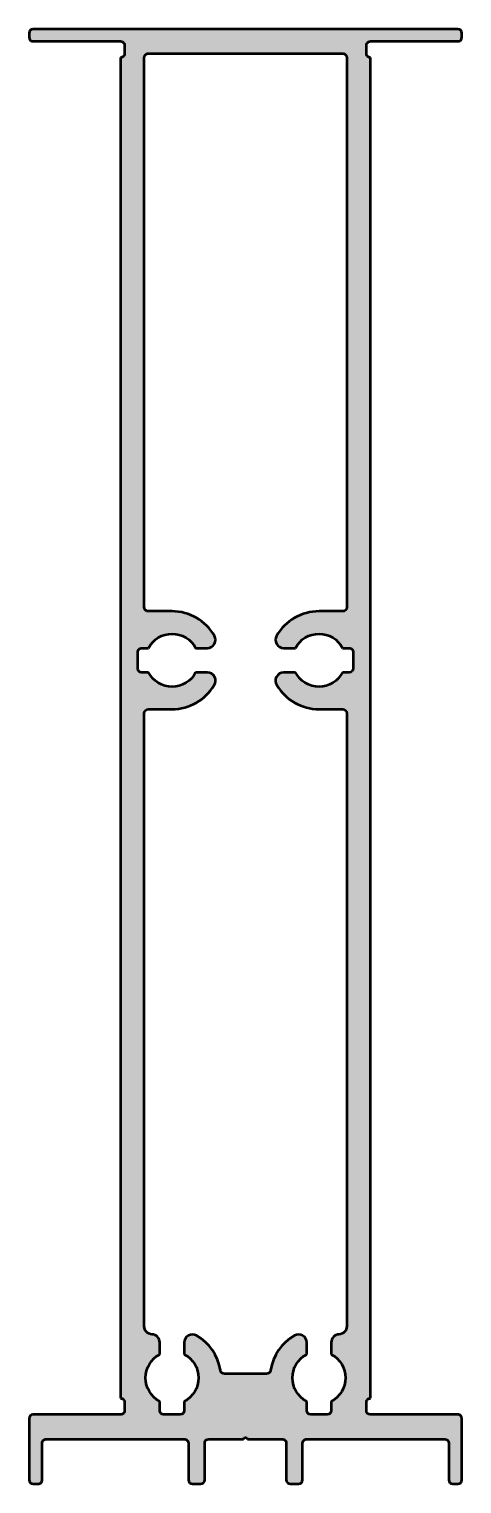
# Model space of a CAD drawing. Extents: x 0 to 53, y 0 to 178.
import ezdxf

# ---------------------------------------------------------------- set-up
doc = ezdxf.new("R2010")
doc.units = 0
doc.layers.add('0S-Alu contour', color=7, linetype='Continuous', lineweight=50)
doc.layers.add('0S-Alu hatch', color=252, linetype='Continuous', lineweight=25)

# ---------------------------------------------------------------- blocks, each defined once
blk = doc.blocks.new('324350__F47B8503_C1D9_46D0_BCF0_F6DFC95B3293_')
at = {"layer": '0S-Alu hatch'}
h = blk.add_hatch(color=256, dxfattribs=at)
edge = h.paths.add_edge_path()
edge.add_arc((0.5000000022480402, 177.8999938964844), 0.5000000000000285, 90.00000000000078, 180)
edge.add_line((2.2480118e-09, 177.8999938964844), (2.2480187e-09, 177.3999898964843))
edge.add_arc((0.5000000022480072, 177.3999898964843), 0.4999999999999885, 180, 269.9999999999994)
edge.add_line((0.5000000022480017, 176.8999898964844), (11.20000100224804, 176.8999898964844))
edge.add_ellipse((11.20000100224805, 176.3999898964844), major_axis=(-0.4999999999999716, 0), ratio=1, start_angle=180, end_angle=270.0000000000004, ccw=False)
edge.add_line((11.70000100224801, 176.3999898964844), (11.70000100224801, 175.3999898964844))
edge.add_ellipse((11.20000100224802, 175.3999898964844), major_axis=(-0.4999999999999965, 0), ratio=1, start_angle=89.9999999999996, end_angle=180, ccw=False)
edge.add_line((11.20000100224801, 174.8999898964844), (11.20000100224801, 10.50000002218854))
edge.add_ellipse((11.20000100224804, 10.00000002218857), major_axis=(-0.4999999999999716, 0), ratio=1, start_angle=180, end_angle=270.00000000000324, ccw=False)
edge.add_line((11.70000100224801, 10.00000002218856), (11.70000100224801, 9.000000022188564))
edge.add_ellipse((11.20000100224802, 9.000000022188566), major_axis=(-0.4999999999999965, 0), ratio=1, start_angle=89.99999999999977, end_angle=180, ccw=False)
edge.add_line((11.20000100224802, 8.50000002218857), (0.5000000022480134, 8.50000002218857))
edge.add_arc((0.5000000022480151, 8.00000002218857), 0.5, 90.00000000000018, 180)
edge.add_line((2.2480151e-09, 8.00000002218857), (2.2480151e-09, 0.5000000221885728))
edge.add_arc((0.500000002248015, 0.5000000221885726), 0.4999999999999999, 180, 270)
edge.add_line((0.5000000022480148, 2.21885728e-08), (1.099998002248015, 2.21885728e-08))
edge.add_arc((1.099998002248016, 0.500000022188572), 0.4999999999999992, 269.9999999999999, 360)
edge.add_line((1.599998002248015, 0.500000022188572), (1.599998002248015, 5.000000022188575))
edge.add_ellipse((2.099998002248014, 5.000000022188573), major_axis=(-0.4999999999999999, 0), ratio=1, start_angle=269.99999999999983, end_angle=360, ccw=False)
edge.add_line((2.099998002248016, 5.500000022188573), (19.00000000224801, 5.500000022188571))
edge.add_ellipse((19.00000000224801, 5.000000022188572), major_axis=(-0.4999999999999992, 0), ratio=1, start_angle=180, end_angle=270.0000000000004, ccw=False)
edge.add_line((19.50000000224801, 5.000000022188571), (19.50000000224801, 0.5000000221885728))
edge.add_arc((20.00000000224801, 0.5000000221885728), 0.5, 180, 270)
edge.add_line((20.00000000224801, 2.21885728e-08), (21.00000000224802, 2.21885728e-08))
edge.add_arc((21.00000000224802, 0.500000022188573), 0.5000000000000002, 270, 360)
edge.add_line((21.50000000224801, 0.500000022188573), (21.50000000224802, 5.000000022188569))
edge.add_ellipse((22.00000000224803, 5.000000022188568), major_axis=(-0.5000000000000071, 0), ratio=1, start_angle=270.0000000000008, end_angle=360, ccw=False)
edge.add_line((22.00000000224802, 5.500000022188573), (26.2515292096921, 5.500000022188585))
edge.add_ellipse((26.50099200224799, 5.447618559482146), major_axis=(-0.2549029276117714, 0), ratio=1, start_angle=191.8585200334147, end_angle=348.14147996658244, ccw=False)
edge.add_line((26.75045479480389, 5.500000022188573), (31.00000000224802, 5.500000022188573))
edge.add_ellipse((31.00000000224803, 5.000000022188572), major_axis=(-0.5000000000000009, 0), ratio=1, start_angle=180, end_angle=270.0000000000004, ccw=False)
edge.add_line((31.50000000224803, 5.000000022188572), (31.50000000224802, 0.5000000221885692))
edge.add_arc((32.00000000224802, 0.5000000221885692), 0.4999999999999965, 180, 270)
edge.add_line((32.00000000224802, 2.21885728e-08), (33.00000000224802, 2.21885728e-08))
edge.add_arc((33.00000000224802, 0.500000022188572), 0.4999999999999992, 270, 360)
edge.add_line((33.50000000224802, 0.5000000221885693), (33.50000000224802, 5.000000022188572))
edge.add_ellipse((34.00000000224801, 5.000000022188578), major_axis=(-0.4999999999999929, 0), ratio=1, start_angle=269.9999999999992, end_angle=360, ccw=False)
edge.add_line((34.00000000224802, 5.500000022188573), (50.90000200224801, 5.500000022188569))
edge.add_ellipse((50.90000200224801, 5.000000022188572), major_axis=(-0.4999999999999965, 0), ratio=1, start_angle=180, end_angle=270, ccw=False)
edge.add_line((51.400002002248, 5.000000022188567), (51.400002002248, 0.5000000221885692))
edge.add_arc((51.90000200224801, 0.5000000221885724), 0.5, 180, 270)
edge.add_line((51.90000200224801, 2.21885724e-08), (52.50000000224801, 2.21885728e-08))
edge.add_arc((52.50000000224801, 0.5000000221885721), 0.4999999999999993, 270, 360)
edge.add_line((53.00000000224802, 0.5000000221885703), (53.00000000224802, 8.000000022188578))
edge.add_arc((52.50000000224801, 8.000000022188573), 0.5, 0, 90.00000000000081)
edge.add_line((52.50000000224801, 8.500000022188573), (41.799999002248, 8.50000002218857))
edge.add_ellipse((41.79999900224802, 9.000000022188559), major_axis=(-0.4999999999999894, 0), ratio=1, start_angle=0, end_angle=89.9999999999983, ccw=False)
edge.add_line((41.29999900224802, 9.000000022188566), (41.29999900224802, 9.999996022188563))
edge.add_ellipse((41.79999900224802, 9.99999602218856), major_axis=(-0.5, 0), ratio=1, start_angle=269.9999999999992, end_angle=360, ccw=False)
edge.add_line((41.79999900224802, 10.49999602218856), (41.79999900224802, 174.8999938964844))
edge.add_ellipse((41.799999002248, 175.3999938964844), major_axis=(-0.5, 0), ratio=1, start_angle=0, end_angle=90.00000000000239, ccw=False)
edge.add_line((41.29999900224801, 175.3999938964844), (41.29999900224802, 176.3999898964843))
edge.add_ellipse((41.799999002248, 176.3999898964844), major_axis=(-0.4999999999999929, 0), ratio=1, start_angle=269.99999999999756, end_angle=360, ccw=False)
edge.add_line((41.79999900224802, 176.8999898964844), (52.50000000224803, 176.8999898964844))
edge.add_arc((52.50000000224801, 177.3999898964843), 0.5, 270.0000000000017, 360)
edge.add_line((53.00000000224802, 177.3999898964843), (53.00000000224802, 177.8999938964844))
edge.add_arc((52.50000000224798, 177.8999938964843), 0.5000000000000285, 0, 90)
edge.add_line((52.50000000224798, 178.3999938964844), (0.5000000022480365, 178.3999938964844))
edge = h.paths.add_edge_path()
edge.add_ellipse((14.59974470223167, 174.9002476683738), major_axis=(-0.4997462925434461, 0), ratio=1, start_angle=-90.02909488087619, end_angle=0.029094880866580297, ccw=False)
edge.add_line((14.59999847412113, 175.3999938964844), (38.40000152587892, 175.3999938964844))
edge.add_ellipse((38.40025696672015, 174.9002493373257), major_axis=(-0.4997446244421277, 0), ratio=1, start_angle=179.9707136764626, end_angle=270.02928632353246, ccw=False)
edge.add_line((38.90000152587891, 174.8999938964844), (38.90335435246084, 107.5022467091986))
edge.add_ellipse((38.403352826582, 107.5022467091986), major_axis=(-0.5000015258788367, 0), ratio=1, start_angle=90.0000000000008, end_angle=180, ccw=False)
edge.add_line((38.40335282658201, 107.0022451833198), (35.50287683334528, 107.0022451833198))
edge.add_arc((35.50236082658209, 101.0022452055083), 6.000000000000065, 89.99507249837201, 150)
edge.add_arc((31.17223380765982, 103.5022452055083), 0.9999999999999825, 150.0000000000003, 269.9999999999994)
edge.add_line((31.17223380765981, 102.5022452055084), (32.61922017791433, 102.5022452055084))
edge.add_ellipse((35.50236082658203, 101.0022452055084), major_axis=(-3.249999999999999, 0), ratio=1, start_angle=207.4864262503813, end_angle=332.51357374961873, ccw=False)
edge.add_line((38.38550147524973, 102.5022452055084), (39.20236082658201, 102.5022452055084))
edge.add_ellipse((39.20236082658202, 102.0022452055084), major_axis=(-0.5, 0), ratio=1, start_angle=180, end_angle=270.0000000000008, ccw=False)
edge.add_line((39.70236082658202, 102.0022452055084), (39.70236082658202, 100.0022452055084))
edge.add_ellipse((39.20236082658201, 100.0022452055084), major_axis=(-0.5000000000000142, 0), ratio=1, start_angle=90.00000000000159, end_angle=180, ccw=False)
edge.add_line((39.20236082658203, 99.5022452055084), (38.38550147524973, 99.5022452055084))
edge.add_ellipse((35.50236082658203, 101.0022452055084), major_axis=(-3.249999999999999, 0), ratio=1, start_angle=27.486426250381328, end_angle=152.5135737496188, ccw=False)
edge.add_line((32.61922017791433, 99.5022452055084), (31.16909720356111, 99.5022452055084))
edge.add_arc((31.16909720356112, 98.50224520550837), 1, 90.00000000000018, 214.6089615393729)
edge.add_arc((35.50236082658209, 101.0022452055084), 6.000000000000086, 210.7523775249015, 270.0049275016281)
edge.add_line((35.5028768333453, 95.00224522769697), (38.40335482658196, 95.00224522769697))
edge.add_ellipse((38.40335482658195, 94.50224522769695), major_axis=(-0.5000000000000142, 0), ratio=1, start_angle=180, end_angle=269.9999999999984, ccw=False)
edge.add_line((38.90335482658196, 94.50224522769692), (38.90000200000002, 19.32872880330853))
edge.add_ellipse((37.9020872270814, 19.32872880330854), major_axis=(-0.9979147729186195, 0), ratio=1, start_angle=92.83753003837109, end_angle=180, ccw=False)
edge.add_arc((38.00099199999998, 17.3332636230209), 0.9999999999999944, 92.83753003837205, 180)
edge.add_line((37.00099199999999, 17.3332636230209), (37.00099199999997, 15.8831406486677))
edge.add_ellipse((35.50099199999997, 13), major_axis=(-3.250000000000002, 0), ratio=1, start_angle=117.4864262503813, end_angle=242.5135737496187, ccw=False)
edge.add_line((37.00099199999997, 10.11685935133229), (37.00099199999995, 9.00000099999999))
edge.add_ellipse((36.50099199999997, 9.000000999999976), major_axis=(-0.4999999999999858, 0), ratio=1, start_angle=90.00000000000239, end_angle=180, ccw=False)
edge.add_line((36.50099199999999, 8.500000999999996), (34.50099199999999, 8.500000999999996))
edge.add_ellipse((34.50099199999999, 9.000001000000008), major_axis=(-0.5000000000000125, 0), ratio=1, start_angle=0, end_angle=90, ccw=False)
edge.add_line((34.00099199999998, 9.000001000000006), (34.00099199999998, 10.1168593513323))
edge.add_ellipse((35.50099199999996, 13), major_axis=(-3.249999999999994, 0), ratio=1, start_angle=-62.5135737496189, end_angle=62.51357374961901, ccw=False)
edge.add_line((34.00099199999998, 15.8831406486677), (34.00099199999998, 17.33012701892219))
edge.add_arc((33.00099199999997, 17.33012701892219), 1.000000000000007, 0, 119.9999999999999)
edge.add_arc((35.50099199999997, 13), 6, 120, 171.1501079806301)
edge.add_ellipse((29.07837586636728, 14.00000099999999), major_axis=(-0.4999999999999945, 0), ratio=1, start_angle=90.0000000000004, end_angle=171.1501079806302, ccw=False)
edge.add_line((29.07837586636728, 13.500001), (23.92360813363267, 13.500001))
edge.add_ellipse((23.92360813363264, 14.00000099999999), major_axis=(-0.4999999999999841, 0), ratio=1, start_angle=8.849892019372305, end_angle=90.00000000000239, ccw=False)
edge.add_arc((17.50099199999994, 12.99999999999998), 6.000000000000026, 8.849892019369808, 59.99999999999983)
edge.add_arc((20.00099199999997, 17.33012701892219), 0.9999999999999927, 59.99999999999975, 180)
edge.add_line((19.00099199999997, 17.3301270189222), (19.00099199999997, 15.8831406486677))
edge.add_ellipse((17.50099199999997, 13), major_axis=(-3.25, 0), ratio=1, start_angle=117.4864262503813, end_angle=242.5135737496187, ccw=False)
edge.add_line((19.00099199999997, 10.1168593513323), (19.00099199999997, 9.000001))
edge.add_ellipse((18.50099199999997, 9.000001), major_axis=(-0.5, 0), ratio=1, start_angle=90, end_angle=180, ccw=False)
edge.add_line((18.50099199999997, 8.500001), (16.50099199999998, 8.500001))
edge.add_ellipse((16.50099199999997, 9.000001), major_axis=(-0.5, 0), ratio=1, start_angle=0, end_angle=90.0000000000004, ccw=False)
edge.add_line((16.00099199999997, 9.000000999999997), (16.00099199999998, 10.1168593513323))
edge.add_ellipse((17.50099199999997, 13), major_axis=(-3.249999999999999, 0), ratio=1, start_angle=-62.51357374961867, end_angle=62.513573749618786, ccw=False)
edge.add_line((16.00099199999997, 15.8831406486677), (16.00099199999997, 17.3332636230209))
edge.add_arc((15.00099199999997, 17.3332636230209), 1.000000000000001, 0, 87.16246996162826)
edge.add_ellipse((15.09999999988291, 19.33081147138369), major_axis=(-0.9999999976349055, 0), ratio=1, start_angle=0, end_angle=87.16246996162852, ccw=False)
edge.add_line((14.10000000224801, 19.33081147138369), (14.10335282882997, 94.50224522994496))
edge.add_ellipse((14.60335282658197, 94.50224522994496), major_axis=(-0.4999999977520009, 0), ratio=1, start_angle=270.0000000000014, end_angle=360, ccw=False)
edge.add_line((14.60335282658196, 95.00224522769697), (17.5038288198187, 95.00224522769697))
edge.add_arc((17.5043448265819, 101.0022452055084), 6.000000000000051, 269.995072498372, 329.2476224750986)
edge.add_arc((21.83760844960285, 98.50224520550837), 1.000000000000004, 325.391038460627, 449.9999999999998)
edge.add_line((21.83760844960285, 99.5022452055084), (20.38748547524965, 99.5022452055084))
edge.add_ellipse((17.50434482658195, 101.0022452055084), major_axis=(-3.249999999999999, 0), ratio=1, start_angle=27.486426250381214, end_angle=152.5135737496188, ccw=False)
edge.add_line((14.62120417791425, 99.5022452055084), (13.80434482658195, 99.5022452055084))
edge.add_ellipse((13.80434482658194, 100.0022452055084), major_axis=(-0.5, 0), ratio=1, start_angle=0, end_angle=90.0000000000004, ccw=False)
edge.add_line((13.30434482658194, 100.0022452055084), (13.30434482658194, 102.0022452055084))
edge.add_ellipse((13.80434482658195, 102.0022452055084), major_axis=(-0.5000000000000054, 0), ratio=1, start_angle=269.999999999999, end_angle=360, ccw=False)
edge.add_line((13.80434482658196, 102.5022452055084), (14.62120417791424, 102.5022452055084))
edge.add_ellipse((17.50434482658194, 101.0022452055084), major_axis=(-3.249999999999999, 0), ratio=1, start_angle=207.4864262503813, end_angle=332.51357374961873, ccw=False)
edge.add_line((20.38748547524964, 102.5022452055084), (21.83447184550416, 102.5022452055084))
edge.add_arc((21.83447184550415, 103.5022452055083), 0.9999999999999857, 270.0000000000002, 389.9999999999995)
edge.add_arc((17.50434482658188, 101.0022452055083), 6.000000000000082, 30, 90.00492750162807)
edge.add_line((17.50382881981867, 107.0022451833198), (14.60335282658197, 107.0022451833198))
edge.add_ellipse((14.60335282658195, 107.5022467091987), major_axis=(-0.5000015258789006, 0), ratio=1, start_angle=0, end_angle=90.00000000000239, ccw=False)
edge.add_line((14.10335130070305, 107.5022467091987), (14.0999984741211, 174.8999938964844))
at = {"layer": '0S-Alu contour', "color": 7}
for points in [[(2.2480118e-09, 177.8999938964844), (2.2480187e-09, 177.3999898964843)], [(52.50000000224798, 178.3999938964844), (0.5000000022480334, 178.3999938964844)], [(0.5000000022480017, 176.8999898964844), (11.20000100224804, 176.8999898964844)], [(41.79999900224802, 176.8999898964844), (52.50000000224803, 176.8999898964844)], [(53.00000000224802, 177.3999898964843), (53.00000000224802, 177.8999938964844)], [(11.20000100224801, 174.8999898964844), (11.20000100224801, 10.50000002218854)], [(11.70000100224801, 176.3999898964844), (11.70000100224801, 175.3999898964844)], [(14.10335130070305, 107.5022467091987), (14.0999984741211, 174.8999938964844)], [(14.59999847412113, 175.3999938964844), (38.40000152587892, 175.3999938964844)], [(38.90000152587891, 174.8999938964844), (38.90335435246084, 107.5022467091986)], [(41.29999900224801, 175.3999938964844), (41.29999900224802, 176.3999898964843)], [(41.79999900224802, 10.49999602218856), (41.79999900224802, 174.8999938964844)], [(17.50382881981867, 107.0022451833198), (14.60335282658197, 107.0022451833198)], [(38.40335282658201, 107.0022451833198), (35.50287683334528, 107.0022451833198)], [(13.30434482658194, 100.0022452055084), (13.30434482658194, 102.0022452055084)], [(13.80434482658196, 102.5022452055084), (14.62120417791424, 102.5022452055084)], [(20.38748547524964, 102.5022452055084), (21.83447184550416, 102.5022452055084)], [(31.17223380765981, 102.5022452055084), (32.61922017791433, 102.5022452055084)], [(38.38550147524973, 102.5022452055084), (39.20236082658201, 102.5022452055084)], [(39.70236082658202, 102.0022452055084), (39.70236082658202, 100.0022452055084)], [(14.62120417791425, 99.5022452055084), (13.80434482658195, 99.5022452055084)], [(21.83760844960285, 99.5022452055084), (20.38748547524965, 99.5022452055084)], [(32.61922017791433, 99.5022452055084), (31.16909720356111, 99.5022452055084)], [(39.20236082658203, 99.5022452055084), (38.38550147524973, 99.5022452055084)], [(14.60335282658196, 95.00224522769697), (17.5038288198187, 95.00224522769697)], [(35.5028768333453, 95.00224522769697), (38.40335482658196, 95.00224522769697)], [(14.10000000224801, 19.33081147138369), (14.10335282882997, 94.50224522994496)], [(38.90335482658196, 94.50224522769692), (38.90000200000002, 19.32872880330854)], [(16.00099199999997, 15.8831406486677), (16.00099199999997, 17.3332636230209)], [(19.00099199999997, 17.3301270189222), (19.00099199999997, 15.8831406486677)], [(34.00099199999998, 15.8831406486677), (34.00099199999998, 17.33012701892219)], [(37.00099199999999, 17.3332636230209), (37.00099199999997, 15.8831406486677)], [(29.07837586636728, 13.500001), (23.92360813363267, 13.500001)], [(11.70000100224801, 10.00000002218856), (11.70000100224801, 9.000000022188564)], [(16.00099199999997, 9.000000999999997), (16.00099199999998, 10.1168593513323)], [(19.00099199999997, 10.1168593513323), (19.00099199999997, 9.000001)], [(34.00099199999998, 9.000001000000006), (34.00099199999998, 10.1168593513323)], [(37.00099199999997, 10.11685935133229), (37.00099199999995, 9.00000099999999)], [(41.29999900224802, 9.000000022188566), (41.29999900224802, 9.999996022188563)], [(2.2480151e-09, 8.00000002218857), (2.2480151e-09, 0.5000000221885728)], [(11.20000100224802, 8.50000002218857), (0.5000000022480134, 8.50000002218857)], [(18.50099199999997, 8.500001), (16.50099199999998, 8.500001)], [(36.50099199999999, 8.500000999999996), (34.50099199999999, 8.500000999999996)], [(52.50000000224801, 8.500000022188573), (41.799999002248, 8.50000002218857)], [(53.00000000224802, 0.5000000221885703), (53.00000000224802, 8.000000022188578)], [(2.099998002248016, 5.500000022188573), (19.00000000224801, 5.500000022188571)], [(22.00000000224802, 5.500000022188573), (26.2515292096921, 5.500000022188585)], [(26.75045479480389, 5.500000022188573), (31.00000000224802, 5.500000022188573)], [(34.00000000224802, 5.500000022188573), (50.90000200224801, 5.500000022188569)], [(1.599998002248015, 0.500000022188572), (1.599998002248015, 5.000000022188575)], [(19.50000000224801, 5.000000022188571), (19.50000000224801, 0.5000000221885728)], [(21.50000000224801, 0.500000022188573), (21.50000000224802, 5.000000022188569)], [(31.50000000224803, 5.000000022188572), (31.50000000224802, 0.5000000221885692)], [(33.50000000224802, 0.5000000221885693), (33.50000000224802, 5.000000022188572)], [(51.400002002248, 5.000000022188567), (51.400002002248, 0.5000000221885692)], [(0.5000000022480148, 2.21885728e-08), (1.099998002248015, 2.21885728e-08)], [(20.00000000224801, 2.21885728e-08), (21.00000000224802, 2.21885728e-08)], [(32.00000000224802, 2.21885728e-08), (33.00000000224802, 2.21885728e-08)], [(51.90000200224801, 2.21885724e-08), (52.50000000224801, 2.21885728e-08)]]:
    blk.add_lwpolyline(points, dxfattribs=at)
for centre, radius, start, end in [((0.5000000022480402, 177.8999938964844), 0.5000000000000285, 90.00000000000078, 180), ((0.5000000022480072, 177.3999898964843), 0.4999999999999885, 180, 269.9999999999994), ((52.50000000224798, 177.8999938964843), 0.5000000000000285, 0, 90), ((52.50000000224801, 177.3999898964843), 0.5, 270.0000000000017, 0), ((17.50434482658188, 101.0022452055083), 6.000000000000082, 30, 90.00492750162807), ((35.50236082658209, 101.0022452055083), 6.000000000000065, 89.99507249837201, 150), ((21.83447184550415, 103.5022452055083), 0.9999999999999857, 270.0000000000002, 29.99999999999952), ((31.17223380765982, 103.5022452055083), 0.9999999999999825, 150.0000000000003, 269.9999999999994), ((21.83760844960285, 98.50224520550837), 1.000000000000004, 325.391038460627, 89.9999999999998), ((31.16909720356112, 98.50224520550837), 1, 90.00000000000018, 214.6089615393729), ((17.5043448265819, 101.0022452055084), 6.000000000000051, 269.995072498372, 329.2476224750986), ((35.50236082658209, 101.0022452055084), 6.000000000000086, 210.7523775249015, 270.0049275016281), ((15.00099199999997, 17.3332636230209), 1.000000000000001, 0, 87.16246996162826), ((20.00099199999997, 17.33012701892219), 0.9999999999999927, 59.99999999999975, 180), ((17.50099199999994, 12.99999999999998), 6.000000000000026, 8.849892019369808, 59.99999999999983), ((35.50099199999997, 13), 6, 120, 171.1501079806301), ((33.00099199999997, 17.33012701892219), 1.000000000000007, 0, 119.9999999999999), ((38.00099199999998, 17.3332636230209), 0.9999999999999944, 92.83753003837205, 180), ((0.5000000022480151, 8.00000002218857), 0.5, 90.00000000000018, 180), ((52.50000000224801, 8.000000022188573), 0.5, 0, 90.00000000000081), ((0.500000002248015, 0.5000000221885726), 0.4999999999999999, 180, 270), ((1.099998002248016, 0.500000022188572), 0.4999999999999992, 269.9999999999999, 0), ((20.00000000224801, 0.5000000221885728), 0.5, 180, 270), ((21.00000000224802, 0.500000022188573), 0.5000000000000002, 270, 0), ((32.00000000224802, 0.5000000221885692), 0.4999999999999965, 180, 270), ((33.00000000224802, 0.500000022188572), 0.4999999999999992, 270, 0), ((51.90000200224801, 0.5000000221885724), 0.5, 180, 270), ((52.50000000224801, 0.5000000221885721), 0.4999999999999993, 270, 0)]:
    blk.add_arc(centre, radius, start, end, dxfattribs=at)
at = {"layer": '0S-Alu contour', "color": 7, "extrusion": (0, 0, -1)}
for centre, radius, start, end in [((-11.20000100224805, 176.3999898964844), 0.4999999999999716, 89.99999999999959, 180), ((-41.799999002248, 176.3999898964844), 0.4999999999999929, 0, 90.00000000000244), ((-11.20000100224802, 175.3999898964844), 0.4999999999999965, 180, 270.0000000000004), ((-14.59974470223167, 174.9002476683738), 0.4997462925434461, 359.9709051191334, 90.02909488087624), ((-38.40025696672015, 174.9002493373257), 0.4997446244421277, 89.97071367646753, 180.0292863235375), ((-41.799999002248, 175.3999938964844), 0.5, 269.9999999999976, 0), ((-14.60335282658195, 107.5022467091987), 0.5000015258789006, 269.9999999999976, 0), ((-38.403352826582, 107.5022467091986), 0.5000015258788367, 180, 269.9999999999992), ((-17.50434482658194, 101.0022452055084), 3.249999999999999, 27.48642625038129, 152.5135737496187), ((-35.50236082658203, 101.0022452055084), 3.249999999999999, 27.48642625038129, 152.5135737496187), ((-13.80434482658195, 102.0022452055084), 0.5000000000000054, 0, 90.00000000000102), ((-39.20236082658202, 102.0022452055084), 0.5, 89.9999999999992, 180), ((-13.80434482658194, 100.0022452055084), 0.5, 269.9999999999996, 0), ((-39.20236082658201, 100.0022452055084), 0.5000000000000142, 180, 269.9999999999984), ((-17.50434482658195, 101.0022452055084), 3.249999999999999, 207.4864262503813, 332.5135737496188), ((-35.50236082658203, 101.0022452055084), 3.249999999999999, 207.4864262503813, 332.5135737496187), ((-14.60335282658197, 94.50224522994496), 0.4999999977520009, 0, 89.99999999999856), ((-38.40335482658195, 94.50224522769695), 0.5000000000000142, 90.0000000000016, 180), ((-15.09999999988291, 19.33081147138369), 0.9999999976349055, 272.8375300383715, 0), ((-37.9020872270814, 19.32872880330854), 0.9979147729186195, 180, 267.1624699616289), ((-17.50099199999997, 13), 3.249999999999999, 297.4864262503812, 62.5135737496187), ((-17.50099199999997, 13), 3.25, 117.4864262503813, 242.5135737496187), ((-35.50099199999996, 13), 3.249999999999994, 297.486426250381, 62.51357374961894), ((-35.50099199999997, 13), 3.250000000000002, 117.4864262503813, 242.5135737496187), ((-23.92360813363264, 14.00000099999999), 0.4999999999999841, 269.9999999999976, 351.1501079806277), ((-29.07837586636728, 14.00000099999999), 0.4999999999999945, 188.8498920193698, 269.9999999999996), ((-11.20000100224804, 10.00000002218857), 0.4999999999999716, 89.99999999999675, 180), ((-11.20000100224802, 9.000000022188566), 0.4999999999999965, 180, 270.0000000000002), ((-16.50099199999997, 9.000001), 0.5, 269.9999999999996, 0), ((-18.50099199999997, 9.000001), 0.5, 180, 270), ((-34.50099199999999, 9.000001000000008), 0.5000000000000125, 270, 0), ((-36.50099199999997, 9.000000999999976), 0.4999999999999858, 180, 269.9999999999976), ((-41.79999900224802, 9.99999602218856), 0.5, 0, 90.00000000000081), ((-41.79999900224802, 9.000000022188559), 0.4999999999999894, 270.0000000000017, 0), ((-2.099998002248014, 5.000000022188573), 0.4999999999999999, 0, 90.00000000000018), ((-19.00000000224801, 5.000000022188572), 0.4999999999999992, 89.99999999999959, 180), ((-22.00000000224803, 5.000000022188568), 0.5000000000000071, 0, 89.9999999999992), ((-26.50099200224799, 5.447618559482146), 0.2549029276117714, 11.85852003341759, 168.1414799665853), ((-31.00000000224803, 5.000000022188572), 0.5000000000000009, 89.99999999999959, 180), ((-34.00000000224801, 5.000000022188578), 0.4999999999999929, 0, 90.00000000000081), ((-50.90000200224801, 5.000000022188572), 0.4999999999999965, 90, 180)]:
    blk.add_arc(centre, radius, start, end, dxfattribs=at)
blk = doc.blocks.new('324350__1F778CD6_7475_49D6_87C8_970D8918F68F_')
at = {"layer": '0S-Alu contour', "color": 7}
blk.add_blockref('324350__F47B8503_C1D9_46D0_BCF0_F6DFC95B3293_', (0, 0), dxfattribs=at)

msp = doc.modelspace()

# ---------------------------------------------------------------- block references
at = {"layer": '0S-Alu contour', "color": 7}
msp.add_blockref('324350__1F778CD6_7475_49D6_87C8_970D8918F68F_', (0, 0), dxfattribs=at)

doc.saveas('drawing.dxf')
